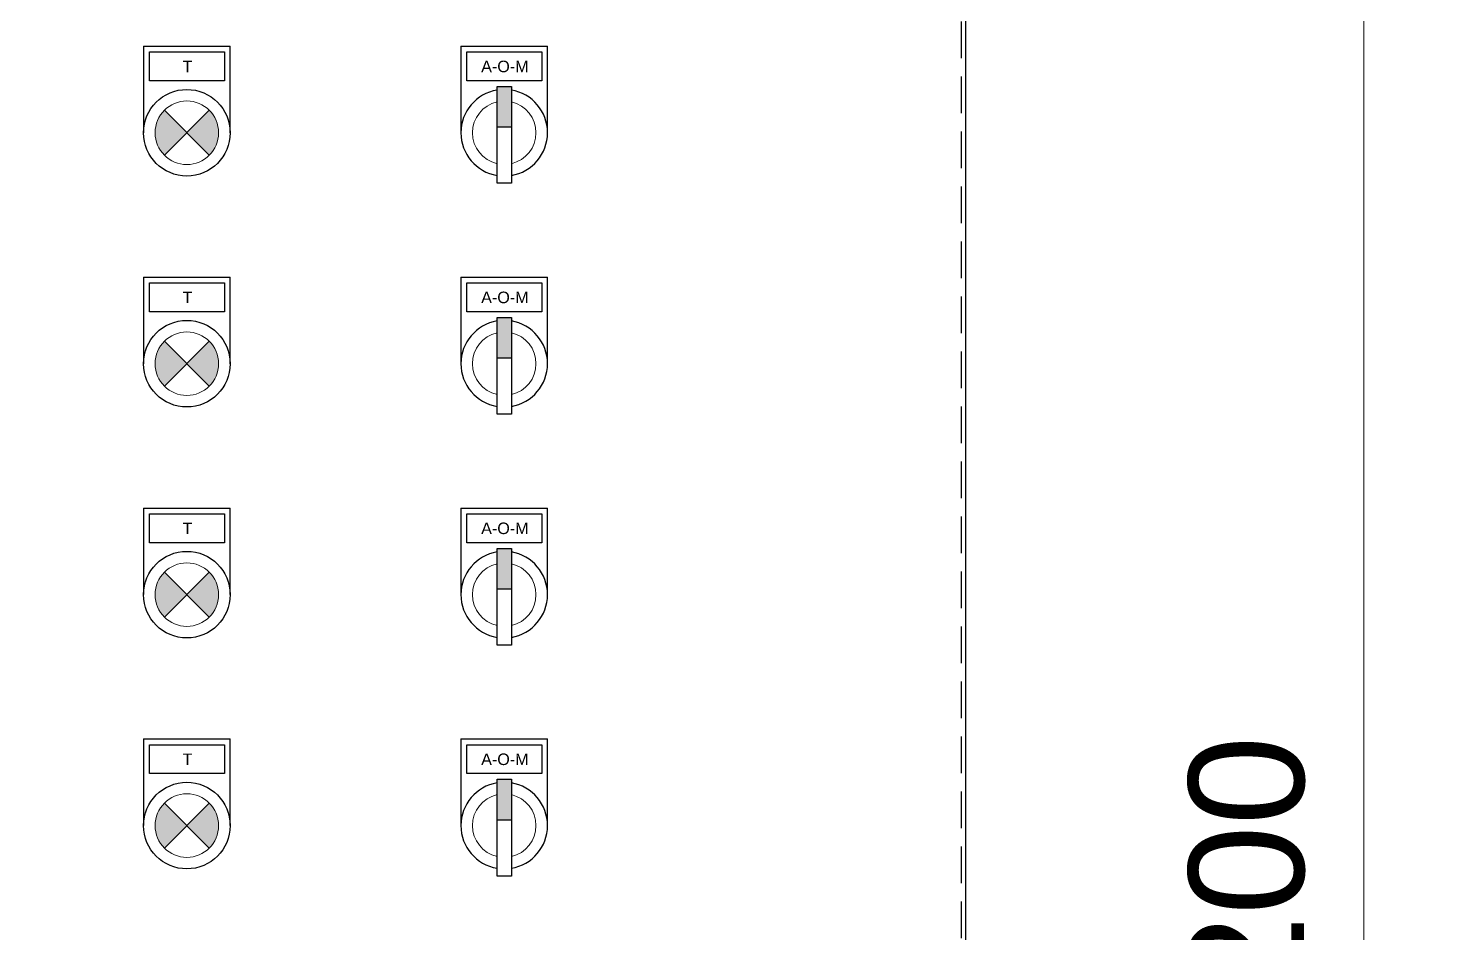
# Model space of a CAD drawing. Header units: millimetres. Extents: x 0 to 4783, y 0 to 3382.
# Drawn here: x 584.3 to 1072.2, y 2067.5 to 2380.8 of the extents above; entities that cross this region are included whole.
import ezdxf
from ezdxf.enums import TextEntityAlignment as Align

# ---------------------------------------------------------------- set-up
doc = ezdxf.new("R2010")
doc.units = ezdxf.units.MM
doc.linetypes.add('HIDDEN2', pattern=[4.7624999999999975, 3.174999999999998, -1.587499999999999])
doc.linetypes.add('HIDDENX2', pattern=[19.049999999999997, 12.7, -6.349999999999999])
doc.layers.add('01', color=7, linetype='HIDDEN2')
doc.layers.add('DIM', color=253, linetype='Continuous')
doc.layers.add('07', color=5, linetype='Continuous', lineweight=5)
doc.styles.add('Arial', font='arial.ttf')
doc.styles.add('Arial-Black', font='txt')
doc.dimstyles.new('Thiện Dim-40', dxfattribs={"dimtxt": 40, "dimasz": 15, "dimexe": 25, "dimexo": 40, "dimgap": 20, "dimtad": 1, "dimdec": 0, "dimtxsty": 'Arial', "dimcen": 15, "dimclrd": 5, "dimclre": 5, "dimclrt": 3, "dimazin": 3, "dimtfac": 1, "dimtdec": 0, "dimtmove": 0, "dimatfit": 3, "dimldrblk": 'OBLIQUE', "dimlwd": 9, "dimlwe": 9})

# ---------------------------------------------------------------- blocks, each defined once
blk = doc.blocks.new('*D5')
at = {"layer": 'Defpoints', "color": 0, "transparency": 16777216}
for p in [(909.3138708562765, 2673.602526595678), (1047.1906241851975, 2673.602526595678), (909.3138708562765, 1473.6025265956778)]:
    blk.add_point(p, dxfattribs=at)
at = {"layer": 'DIM', "color": 5, "lineweight": 9, "transparency": 16777216}
for p, q in [((949.3138708562765, 2673.602526595678), (1072.1906241851975, 2673.602526595678)), ((1047.1906241851975, 1488.6025265956778), (1047.1906241851975, 2658.602526595678)), ((949.3138708562765, 1473.6025265956778), (1072.1906241851975, 1473.6025265956778))]:
    blk.add_line(p, q, dxfattribs=at)
at = {"layer": 'DIM', "color": 5, "transparency": 16777216}
for points in [[(1044.6906241851975, 2658.602526595678), (1049.6906241851975, 2658.602526595678), (1047.1906241851975, 2673.602526595678)], [(1044.6906241851975, 1488.6025265956778), (1049.6906241851975, 1488.6025265956778), (1047.1906241851975, 1473.6025265956778)]]:
    blk.add_solid(points, dxfattribs=at)
at = {"layer": 'DIM', "color": 3, "transparency": 16777216, "insert": (1006.7677046762838, 2073.602526595707), "char_height": 40, "attachment_point": 5, "rotation": 90, "style": 'Arial'}
blk.add_mtext('1200', dxfattribs=at)
blk = doc.blocks.new('_Oblique')
at = {"color": 0, "linetype": 'ByBlock', "lineweight": -2}
blk.add_line((-0.5, -0.5), (0.5, 0.5), dxfattribs=at)
blk = doc.blocks.new('Den XANH')
h = blk.add_hatch(color=5)
h.paths.add_polyline_path([(14.99995469494024, 14.99998362692713), (22.77812928799226, 7.221809033875109, 0.198912367379658), (25.99995469494024, 14.99998362692713, 0.198912367379658), (22.77812928799226, 22.77815821997915)])
h.paths.add_polyline_path([(14.99995469494024, 14.99998362692713), (7.22178010188822, 22.77815821997915, 0.198912367379658), (3.999954694940242, 14.99998362692713, 0.198912367379658), (7.221780101888218, 7.221809033875111)])
at = {"color": 7}
for p, q in [((-4.53050597571e-05, 44.99998362692713), (29.99995469494024, 44.99998362692713)), ((-4.53050597571e-05, 44.99998362692713), (-4.53050597571e-05, 14.99998362692713)), ((29.99995469494024, 14.99998362692713), (29.99995469494024, 44.99998362692713))]:
    blk.add_line(p, q, dxfattribs=at)
blk.add_lwpolyline([(1.999954694940242, 42.99998362692713), (27.99995469494025, 42.99998362692713), (27.99995469494025, 32.99998362692714), (1.999954694940242, 32.99998362692714)], close=True, dxfattribs=at)
blk.add_circle((14.99995469494024, 14.99998362692713), 15, dxfattribs=at)
at = {"layer": '07', "color": 5, "linetype": 'Continuous', "lineweight": 5, "ltscale": 3}
for p, q in [((22.77812928799226, 22.77815821997915), (7.221780101888218, 7.221809033875111)), ((7.221780101888221, 22.77815821997915), (22.77812928799226, 7.221809033875111))]:
    blk.add_line(p, q, dxfattribs=at)
blk.add_circle((14.99995469494024, 14.99998362692713), 11, dxfattribs=at)
at = {"layer": '01', "color": 2, "linetype": 'Continuous', "lineweight": 5, "style": 'Arial-Black'}
blk.add_attdef('T-SP', text='', height=2.400000000139697, dxfattribs=at).set_placement((15.22630830800335, 35.96791798923368), align=Align.CENTER)
blk = doc.blocks.new('Chuyen mach AOM')
blk.add_hatch(color=7).paths.add_polyline_path([(12.49993099294079, 33.53995811213827), (12.49993099294079, 19.53995811213826), (17.49993099294079, 19.53995811213826), (17.49993099294079, 33.53995811213827)])
at = {"color": 7}
for p, q in [((-6.900705921e-05, 47.49995811213739), (29.99993099294079, 47.49995811213739)), ((-6.900705921e-05, 47.49995811213739), (-6.900705921e-05, 17.49995811213739)), ((29.99993099294079, 17.49995811213739), (29.99993099294079, 47.49995811213739)), ((12.49993099294079, 19.53995811213826), (17.49993099294079, 19.53995811213826))]:
    blk.add_line(p, q, dxfattribs=at)
for points in [[(1.99993099294079, 45.49995811213739), (27.99993099294079, 45.49995811213739), (27.99993099294079, 35.49995811213739), (1.99993099294079, 35.49995811213739)], [(12.49993099294079, 33.53995811213827), (17.49993099294079, 33.53995811213827), (17.49993099294079, -4.18878626078e-05), (12.49993099294079, -4.18878626078e-05)]]:
    blk.add_lwpolyline(points, close=True, dxfattribs=at)
for start, end in [(99.59406822715844, 260.4059317728415), (279.5940682271584, 80.40593177284156)]:
    blk.add_arc((14.99993099294079, 17.49995811213739), 15, start, end, dxfattribs=at)
at = {"color": 2, "linetype": 'Continuous', "lineweight": 5, "ltscale": 3}
for start, end in [(103.136558787281, 256.863441212719), (283.136558787281, 76.86344121271901)]:
    blk.add_arc((14.99993099294079, 17.49995811213739), 11, start, end, dxfattribs=at)
at = {"color": 2, "linetype": 'Continuous', "lineweight": 5, "style": 'Arial-Black'}
blk.add_attdef('T-SP', text='', height=2.400000000139698, dxfattribs=at).set_placement((15.2262846060039, 38.46789247444394), align=Align.CENTER)

msp = doc.modelspace()

# ---------------------------------------------------------------- linework, layer by layer
at = {"color": 7}
msp.add_lwpolyline([(259.3138708562765, 1473.6025265956778), (909.3138708562765, 1473.6025265956778), (909.3138708562765, 2673.602526595678), (259.3138708562765, 2673.602526595678)], close=True, dxfattribs=at)
at = {"color": 7, "linetype": 'HIDDENX2'}
msp.add_lwpolyline([(260.8138708562765, 1475.1025265956778), (907.8138708562765, 1475.1025265956778), (907.8138708562765, 2672.102526595678), (260.8138708562765, 2672.102526595678)], close=True, dxfattribs=at)

# ---------------------------------------------------------------- block references
at = {"color": 7}
ref = msp.add_blockref('Den XANH', (624.313916161278, 2329.602542968758), dxfattribs=at)
ref.add_attrib('T-SP', 'T', dxfattribs={"layer": '01', "color": 2, "linetype": 'Continuous', "lineweight": 5, "height": 4, "style": 'Arial'}).set_placement((639.5402244692959, 2365.570460957999), align=Align.CENTER)
ref = msp.add_blockref('Chuyen mach AOM', (734.313939863292, 2327.1025684835477), dxfattribs=at)
ref.add_attrib('T-SP', 'A-O-M', dxfattribs={"color": 2, "linetype": 'Continuous', "lineweight": 5, "height": 4, "style": 'Arial'}).set_placement((749.5402244691795, 2365.5704609579916), align=Align.CENTER)
ref = msp.add_blockref('Den XANH', (624.313916161278, 2249.602542968758), dxfattribs=at)
ref.add_attrib('T-SP', 'T', dxfattribs={"layer": '01', "color": 2, "linetype": 'Continuous', "lineweight": 5, "height": 4, "style": 'Arial'}).set_placement((639.5402244692959, 2285.570460957999), align=Align.CENTER)
ref = msp.add_blockref('Chuyen mach AOM', (734.313939863292, 2247.1025684835404), dxfattribs=at)
ref.add_attrib('T-SP', 'A-O-M', dxfattribs={"color": 2, "linetype": 'Continuous', "lineweight": 5, "height": 4, "style": 'Arial'}).set_placement((749.5402244691795, 2285.5704609579916), align=Align.CENTER)
ref = msp.add_blockref('Den XANH', (624.313916161278, 2169.602542968758), dxfattribs=at)
ref.add_attrib('T-SP', 'T', dxfattribs={"layer": '01', "color": 2, "linetype": 'Continuous', "lineweight": 5, "height": 4, "style": 'Arial'}).set_placement((639.5402244692959, 2205.570460957999), align=Align.CENTER)
ref = msp.add_blockref('Chuyen mach AOM', (734.313939863292, 2167.1025684835404), dxfattribs=at)
ref.add_attrib('T-SP', 'A-O-M', dxfattribs={"color": 2, "linetype": 'Continuous', "lineweight": 5, "height": 4, "style": 'Arial'}).set_placement((749.5402244691795, 2205.5704609579916), align=Align.CENTER)
ref = msp.add_blockref('Den XANH', (624.313916161278, 2089.602542968758), dxfattribs=at)
ref.add_attrib('T-SP', 'T', dxfattribs={"layer": '01', "color": 2, "linetype": 'Continuous', "lineweight": 5, "height": 4, "style": 'Arial'}).set_placement((639.5402244692959, 2125.570460957999), align=Align.CENTER)
ref = msp.add_blockref('Chuyen mach AOM', (734.313939863292, 2087.1025684835404), dxfattribs=at)
ref.add_attrib('T-SP', 'A-O-M', dxfattribs={"color": 2, "linetype": 'Continuous', "lineweight": 5, "height": 4, "style": 'Arial'}).set_placement((749.5402244691795, 2125.5704609579916), align=Align.CENTER)

# ---------------------------------------------------------------- dimensions: what is measured, and where the dimension line sits
at = {"layer": 'DIM'}
dim = msp.add_linear_dim(base=(1047.1906241851975, 2673.602526595678), p1=(909.3138708562765, 1473.6025265956778), p2=(909.3138708562765, 2673.602526595678), angle=90, dimstyle='Thiện Dim-40', dxfattribs=at)
dim.commit()
dim.dimension.update_dxf_attribs({"geometry": '*D5', "text_midpoint": (1006.7677046762838, 2073.602526595707)})

doc.saveas('drawing.dxf')
